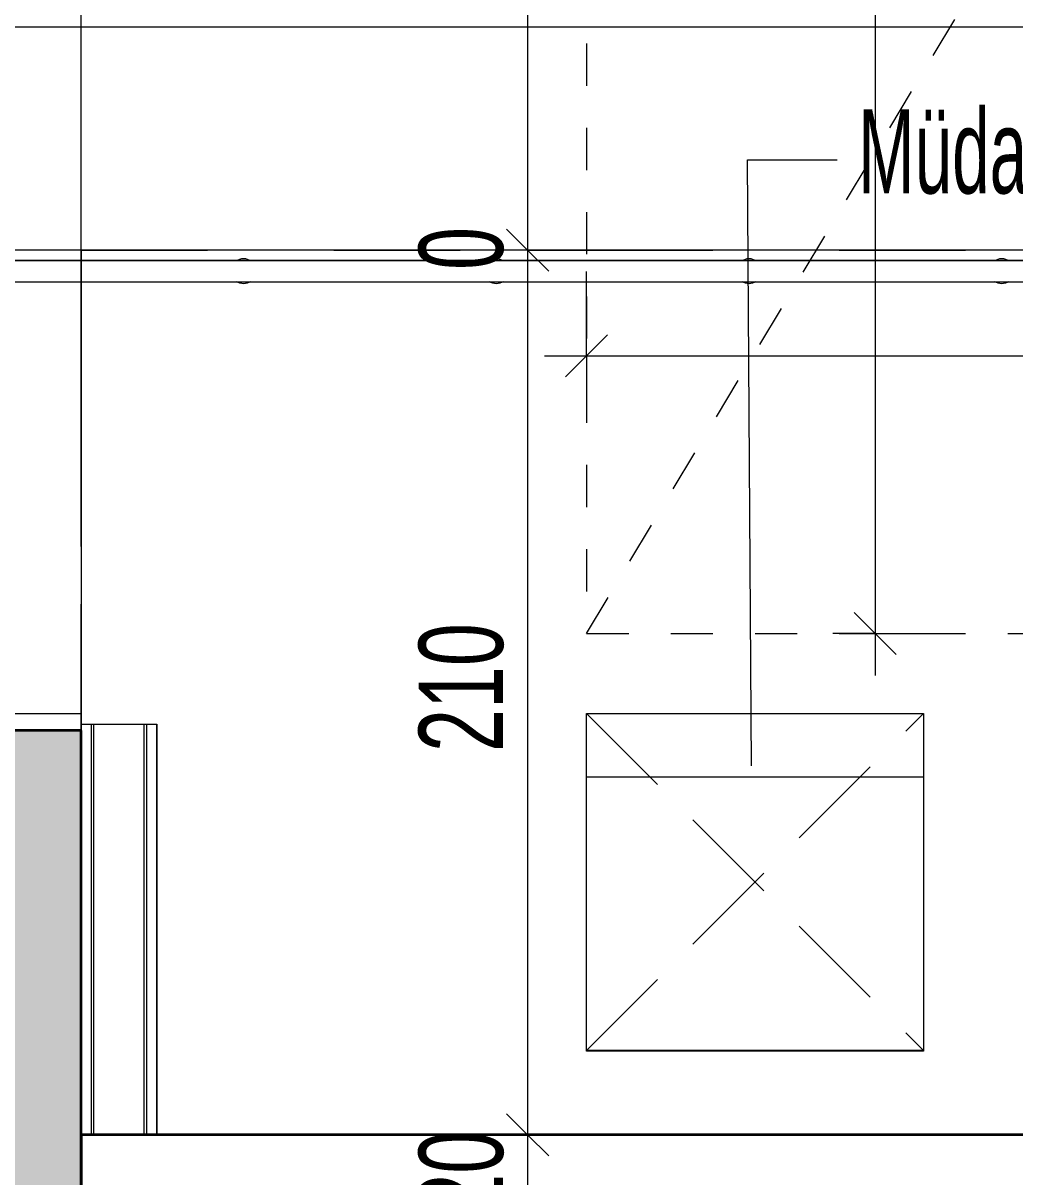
# Model space of a CAD drawing. Header units: metres. Extents: x 8 to 325, y -31 to 15.
# Drawn here: x 119.457 to 121.812, y -3.79 to -1.051 of the extents above; entities that cross this region are included whole.
import ezdxf

# ---------------------------------------------------------------- set-up
doc = ezdxf.new("R2010")
doc.units = ezdxf.units.M
for name, pattern in [('Dash', [0.6, 0.3, -0.3]), ('Dot 1_32_', [0.079375, 0, -0.079375]), ('Grid Line', [2.2225, 1.27, -0.3175, 0.3175, -0.3175]), ('Hidden 3_32_', [0.357187, 0.238125, -0.119063])]:
    doc.linetypes.add(name, pattern=pattern)
for name, color, linetype, lineweight in [('A-ALAN', 7, 'Continuous', 9), ('A-DETY', 7, 'Continuous', 9), ('A-DETY-AKS', 7, 'Continuous', 9), ('A-DETY-OLCU', 7, 'Continuous', 9), ('A-DETY-OLCU-100', 7, 'Continuous', 9), ('A-DETY-YAZI', 7, 'Continuous', 9), ('A-DOSM', 7, 'Continuous', 9), ('A-DUVR', 7, 'Continuous', 9), ('A-DUVR-TARM', 7, 'Continuous', 35), ('A-KORK', 7, 'Continuous', 9), ('A-MODL', 7, 'Continuous', 9), ('A-ÇZGI-ALAN', 7, 'Dash', 9)]:
    doc.layers.add(name, color=color, linetype=linetype, lineweight=lineweight)
doc.layers.add('A-ÇZGI', color=7, linetype='Continuous', lineweight=9, true_color=0x00a600)
doc.styles.add('Arial Narrow_1', font='ARIALN.TTF', dxfattribs={"width": 0.7, "height": 0.2})
doc.styles.add('Arial Narrow_5', font='ARIALN.TTF', dxfattribs={"width": 0.8, "height": 0.2})
doc.dimstyles.new('TKFN_ARDI_Ölçü_1_100__İç__3', dxfattribs={"dimscale": 0.3048, "dimtxt": 0.204686, "dimasz": 0.328084, "dimexe": 0.328084, "dimexo": 0.0625, "dimgap": 0, "dimtad": 1, "dimdec": 0, "dimlfac": 100, "dimdsep": 46, "dimtxsty": 'Arial Narrow_5', "dimblk1": 'OBLIQUE', "dimblk2": 'OBLIQUE', "dimsah": 1, "dimcen": 0.09, "dimdle": 0.328084, "dimadec": 8, "dimazin": 0, "dimtfac": 1, "dimtdec": 4, "dimtix": 1, "dimtmove": 0, "dimatfit": 3, "dimfxl": 0.656168, "dimfxlon": 1, "dimtvp": 1, "dimtolj": 1, "dimtzin": 0, "dimarcsym": 2})

# ---------------------------------------------------------------- blocks, each defined once
blk = doc.blocks.new('IC-TKN-M7-S23-000-10-A1-32-K-T-6C-200_rvt-1-_1_13_4_13_ PERON KATI _FFL_')
at = {"layer": 'A-DUVR-TARM', "lineweight": 9, "true_color": 0x787878}
h = blk.add_hatch(dxfattribs=at)
h.set_pattern_fill('FP_112', color=8, style=0, pattern_type=2)
h.set_pattern_definition([(45, (0, 0), (-0.08845199, 0.08845199), []), (45, (0.08846, 0), (-0.08845199, 0.08845199), [0.06255, -0.03127])])
h.paths.add_polyline_path([(-185.2, -22), (-185.2, -19.5302), (-186.5, -19.5302), (-186.5, -22), (-186.3437, -22)])
h.paths.add_polyline_path([(-186.5, -14.2698), (-185.2, -14.2698), (-185.2, -2.7302), (-186.5, -2.7302), (-186.5, -14.1083)])
h.paths.add_polyline_path([(-185.6726, 2.5302), (-185.2, 2.5302), (-185.2, 5), (-186.5, 5), (-186.5, 2.5302), (-186.2267, 2.5302)])
at = {"layer": 'A-DOSM'}
blk.add_line((-183.2, -3.49), (-184, -3.49), dxfattribs=at)
at = {"layer": 'A-DUVR', "lineweight": 35}
for p, q in [((-185.2, -2.7302), (-186.5, -2.7302)), ((-185.2, -14.2698), (-185.2, -2.7302))]:
    blk.add_line(p, q, dxfattribs=at)
blk = doc.blocks.new('D1030_70_Ray - Ray-3446562-_1_13_4_13_ PERON KATI _FFL_')
at = {"layer": 'A-ÇZGI', "color": 8, "true_color": 0x808080}
blk.add_line((14.4, -1.0611), (-195.3, -1.0611), dxfattribs=at)
blk = doc.blocks.new('D1030_70_Ray4 - Ray-3893526-_1_13_4_13_ PERON KATI _FFL_')
at = {"layer": 'A-ÇZGI', "color": 8, "true_color": 0x808080}
blk.add_line((-184, -2.84), (-183.2, -2.84), dxfattribs=at)
blk = doc.blocks.new('Railing - 50 x 12mm-V86-_1_13_4_13_ PERON KATI _FFL_')
at = {"layer": 'A-KORK'}
for start, end in [(146.9143, 180), (180, 213.0857), (360, 33.0857), (326.9143, 360)]:
    blk.add_arc((0, 0), 0.03, start, end, dxfattribs=at)
blk = doc.blocks.new('Railing - 50 x 12mm-V88-_1_13_4_13_ PERON KATI _FFL_')
at = {"layer": 'A-KORK'}
for start, end in [(146.9143, 180), (180, 213.0857), (360, 33.0857), (326.9143, 360)]:
    blk.add_arc((0, 0), 0.03, start, end, dxfattribs=at)
blk = doc.blocks.new('Railing - Railing-4164338-_1_13_4_13_ PERON KATI _FFL_')
at = {"extrusion": (0, 0, -1), "zscale": -1, "rotation": 270.0000000000022}
for name, p in [('Railing - 50 x 12mm-V86-_1_13_4_13_ PERON KATI _FFL_', (184.8143, -1.64)), ('Railing - 50 x 12mm-V86-_1_13_4_13_ PERON KATI _FFL_', (184.2143, -1.64)), ('Railing - 50 x 12mm-V86-_1_13_4_13_ PERON KATI _FFL_', (183.6143, -1.64)), ('Railing - 50 x 12mm-V88-_1_13_4_13_ PERON KATI _FFL_', (183.0143, -1.64))]:
    blk.add_blockref(name, p, dxfattribs=at)
blk = doc.blocks.new('Top Rail Type - Top Rail_Internal_-4164340-_1_13_4_13_ PERON KATI _FFL_')
at = {"layer": 'A-KORK'}
for p, q in [((-180.2, -1.615), (-186.9567, -1.615)), ((-186.9433, -1.665), (-180.2, -1.665))]:
    blk.add_line(p, q, dxfattribs=at)
blk = doc.blocks.new('Top Rail Type - Top Rail_Internal_-V89-_1_13_4_13_ PERON KATI _FFL_')
at = {"layer": 'A-KORK'}
for p, q in [((-186.9567, -1.615), (-180.2, -1.615)), ((-186.9433, -1.665), (-180.2, -1.665))]:
    blk.add_line(p, q, dxfattribs=at)
blk = doc.blocks.new('D2030_10_U Kanal Ekipmanı - U Kanal Ekipmanı-4362173-_1_13_4_13_ PERON KATI _FFL_')
at = {"layer": 'A-MODL', "color": 8, "true_color": 0x808080}
for p, q in [((-0.03, -0.975), (-0.03, 0)), ((-0.025, 0), (-0.025, -0.975)), ((-0.025, 0), (0, 0)), ((0, -0.975), (0, 0)), ((-0.18, -0.0152), (-0.18, 0)), ((-0.18, 0), (-0.155, 0)), ((-0.155, -0.975), (-0.155, 0)), ((-0.15, -0.975), (-0.15, 0))]:
    blk.add_line(p, q, dxfattribs=at)
blk = doc.blocks.new('Şaft Boşluğu Sembolü2 - Şaft Boşluğu Sembolü-4775168-_1_13_4_13_ PERON KATI _FFL_')
at = {"layer": 'A-DETY', "linetype": 'Dot 1_32_'}
for p, q in [((-0.6596, -0.5072), (2.3404, 4.4928)), ((-0.6596, 4.4928), (-0.6596, -0.5072)), ((-0.6596, -0.5072), (2.3404, -0.5072))]:
    blk.add_line(p, q, dxfattribs=at)
blk = doc.blocks.new('DIMBLOCK407-_1_13_4_13_ PERON KATI _FFL_')
at = {"layer": 'A-DETY-OLCU-100', "transparency": 16777216}
for p, q in [((120.6548, 0), (120.6048, 0.05)), ((120.6548, 0), (120.5548, 0)), ((120.6548, 0), (120.6548, -1.59)), ((120.6548, 0), (120.7048, -0.05)), ((120.6548, 0), (120.8548, 0)), ((120.6548, -1.59), (120.6048, -1.54)), ((120.6548, -1.59), (120.5548, -1.59)), ((120.6548, -1.59), (120.7048, -1.64)), ((120.6548, -1.59), (120.8548, -1.59))]:
    blk.add_line(p, q, dxfattribs=at)
at = {"layer": 'A-DETY-OLCU-100', "color": 0, "transparency": 16777216, "insert": (120.3963, -0.9363), "char_height": 0.2, "width": 0.339194, "attachment_point": 1, "rotation": 90, "line_spacing_factor": 0.974696, "style": 'Arial Narrow_5'}
blk.add_mtext('159', dxfattribs=at)
blk = doc.blocks.new('_Oblique')
at = {"color": 0, "linetype": 'ByBlock', "lineweight": -2}
blk.add_line((-0.5, -0.5), (0.5, 0.5), dxfattribs=at)
blk = doc.blocks.new('DIMBLOCK408-_1_13_4_13_ PERON KATI _FFL_')
at = {"layer": 'A-DETY-OLCU-100', "transparency": 16777216}
for q in [(120.6048, -1.54), (120.6048, -1.54), (120.5548, -1.59), (120.5548, -1.59), (120.6548, -1.59), (120.7048, -1.64), (120.8548, -1.59), (120.7048, -1.64), (120.8548, -1.59)]:
    blk.add_line((120.6548, -1.59), q, dxfattribs=at)
at = {"layer": 'A-DETY-OLCU-100', "color": 0, "transparency": 16777216, "insert": (120.3963, -1.6371), "char_height": 0.2, "width": 0.113065, "attachment_point": 1, "rotation": 90, "line_spacing_factor": 0.974696, "style": 'Arial Narrow_5'}
blk.add_mtext('\\fArial Narrow|b0|i0|c162|p34|;\\W.8;0', dxfattribs=at)
blk = doc.blocks.new('DIMBLOCK409-_1_13_4_13_ PERON KATI _FFL_')
at = {"layer": 'A-DETY-OLCU-100', "transparency": 16777216}
for p, q in [((120.6548, -1.59), (120.6048, -1.54)), ((120.6548, -1.59), (120.5548, -1.59)), ((120.6548, -1.59), (120.6548, -3.69)), ((120.6548, -1.59), (120.7048, -1.64)), ((120.6548, -1.59), (120.8548, -1.59)), ((120.6548, -3.69), (120.6048, -3.64)), ((120.6548, -3.69), (120.5548, -3.69)), ((120.6548, -3.69), (120.7048, -3.74)), ((120.6548, -3.69), (120.8548, -3.69))]:
    blk.add_line(p, q, dxfattribs=at)
at = {"layer": 'A-DETY-OLCU-100', "color": 0, "transparency": 16777216, "insert": (120.3963, -2.7813), "char_height": 0.2, "width": 0.339194, "attachment_point": 1, "rotation": 90, "line_spacing_factor": 0.974696, "style": 'Arial Narrow_5'}
blk.add_mtext('210', dxfattribs=at)
blk = doc.blocks.new('DIMBLOCK410-_1_13_4_13_ PERON KATI _FFL_')
at = {"layer": 'A-DETY-OLCU-100', "transparency": 16777216}
for p, q in [((120.6548, -3.69), (120.6048, -3.64)), ((120.6548, -3.69), (120.5548, -3.69)), ((120.6548, -3.69), (120.6548, -3.89)), ((120.6548, -3.69), (120.7048, -3.74)), ((120.6548, -3.69), (120.8548, -3.69)), ((120.6548, -3.89), (120.6048, -3.84)), ((120.6548, -3.89), (120.5548, -3.89)), ((120.6548, -3.89), (120.7048, -3.94)), ((120.6548, -3.89), (120.8548, -3.89))]:
    blk.add_line(p, q, dxfattribs=at)
at = {"layer": 'A-DETY-OLCU-100', "color": 0, "transparency": 16777216, "insert": (120.3963, -3.8842), "char_height": 0.2, "width": 0.22613, "attachment_point": 1, "rotation": 90, "line_spacing_factor": 0.974696, "style": 'Arial Narrow_5'}
blk.add_mtext('20', dxfattribs=at)
blk = doc.blocks.new('DIMBLOCK513-_1_13_4_13_ PERON KATI _FFL_')
at = {"layer": 'A-DETY-OLCU-100', "transparency": 16777216}
for p, q in [((121.4797, 2.6), (121.4797, -2.6)), ((121.4797, 2.5), (121.4297, 2.55)), ((121.4797, 2.5), (121.3797, 2.5)), ((121.4797, 2.5), (121.5297, 2.45)), ((121.4797, 2.5), (121.6797, 2.5)), ((121.4797, -2.5), (121.4297, -2.45)), ((121.4797, -2.5), (121.3797, -2.5)), ((121.4797, -2.5), (121.5297, -2.55)), ((121.4797, -2.5), (121.6797, -2.5))]:
    blk.add_line(p, q, dxfattribs=at)
at = {"layer": 'A-DETY-OLCU-100', "color": 0, "transparency": 16777216, "insert": (121.2212, -0.1413), "char_height": 0.2, "width": 0.339194, "attachment_point": 1, "rotation": 90, "line_spacing_factor": 0.974696, "style": 'Arial Narrow_5'}
blk.add_mtext('500', dxfattribs=at)
blk = doc.blocks.new('DIMBLOCK514-_1_13_4_13_ PERON KATI _FFL_')
at = {"layer": 'A-DETY-OLCU-100', "transparency": 16777216}
for p, q in [((120.7947, -1.8412), (120.7947, -1.6412)), ((123.7947, -1.8412), (123.7947, -1.6412)), ((120.7947, -1.8412), (120.8447, -1.7912)), ((123.7947, -1.8412), (123.8447, -1.7912)), ((120.6947, -1.8412), (123.8947, -1.8412)), ((120.7947, -1.8412), (120.7447, -1.8912)), ((120.7947, -1.8412), (120.7947, -1.9412)), ((123.7947, -1.8412), (123.7447, -1.8912)), ((123.7947, -1.8412), (123.7947, -1.9412))]:
    blk.add_line(p, q, dxfattribs=at)
at = {"layer": 'A-DETY-OLCU-100', "color": 0, "transparency": 16777216, "insert": (122.1533, -1.5827), "char_height": 0.2, "width": 0.339194, "attachment_point": 1, "line_spacing_factor": 0.974696, "style": 'Arial Narrow_5'}
blk.add_mtext('300', dxfattribs=at)
blk = doc.blocks.new('DIMBLOCK521-_1_13_4_13_ PERON KATI _FFL_')
at = {"layer": 'A-DETY-OLCU-100', "transparency": 16777216}
for p, q in [((120.6548, 0.1), (120.6548, -1.69)), ((120.6548, 0), (120.6048, 0.05)), ((120.6548, 0), (120.5548, 0)), ((120.6548, 0), (120.7048, -0.05)), ((120.6548, 0), (120.8548, 0)), ((120.6548, -1.59), (120.6048, -1.54)), ((120.6548, -1.59), (120.5548, -1.59)), ((120.6548, -1.59), (120.7048, -1.64)), ((120.6548, -1.59), (120.8548, -1.59))]:
    blk.add_line(p, q, dxfattribs=at)
at = {"layer": 'A-DETY-OLCU-100', "color": 0, "transparency": 16777216, "insert": (120.3963, -0.9363), "char_height": 0.2, "width": 0.339194, "attachment_point": 1, "rotation": 90, "line_spacing_factor": 0.974696, "style": 'Arial Narrow_5'}
blk.add_mtext('159', dxfattribs=at)

msp = doc.modelspace()

# ---------------------------------------------------------------- linework, layer by layer
at = {"layer": 'A-ALAN', "color": 8, "true_color": 0x808080, "flags": 128}
msp.add_lwpolyline([(124.5947, -1.795), (124.5947, -1.59), (119.5947, -1.59), (119.5947, -2.7582), (119.5947, -3.69), (124.5947, -3.69)], close=True, dxfattribs=at)
at = {"layer": 'A-DETY-AKS', "linetype": 'Grid Line'}
msp.add_line((119.5947, -28.9632), (119.5947, 13.6518), dxfattribs=at)
at = {"layer": 'A-DETY-YAZI'}
for p, q in [((121.1764, -1.3757), (121.3898, -1.3757)), ((121.1864, -2.8144), (121.1764, -1.3757))]:
    msp.add_line(p, q, dxfattribs=at)
at = {"layer": 'A-DOSM'}
for p, q in [((124.5947, -1.59), (117.8447, -1.59)), ((118.2947, -2.69), (119.5947, -2.69)), ((119.5947, -2.69), (119.5947, -2.715)), ((120.7947, -3.4913), (120.7947, -2.69)), ((120.7947, -2.69), (121.5947, -2.69)), ((121.5947, -2.69), (121.5947, -3.4913)), ((119.5947, -2.715), (119.7747, -2.715)), ((119.7747, -2.715), (119.7747, -3.69)), ((121.5947, -3.4913), (120.7947, -3.4913))]:
    msp.add_line(p, q, dxfattribs=at)
at = {"layer": 'A-DUVR', "lineweight": 35}
for p, q in [((124.5947, -3.69), (119.5947, -3.69)), ((119.5947, -3.69), (119.5947, -3.89))]:
    msp.add_line(p, q, dxfattribs=at)
at = {"layer": 'A-ÇZGI', "color": 7, "linetype": 'Hidden 3_32_'}
for p, q in [((120.7947, -2.69), (121.5947, -2.69)), ((120.7947, -3.49), (120.7947, -2.69)), ((120.7947, -3.49), (121.5947, -2.69)), ((120.7947, -2.69), (121.5947, -3.49)), ((121.5947, -2.69), (121.5947, -3.49)), ((121.5947, -3.49), (120.7947, -3.49))]:
    msp.add_line(p, q, dxfattribs=at)
at = {"layer": 'A-ÇZGI-ALAN'}
for p, q in [((119.5947, -1.615), (119.5947, -1.59)), ((119.5947, -1.59), (124.5947, -1.59)), ((119.5947, -2.7302), (119.5947, -1.665))]:
    msp.add_line(p, q, dxfattribs=at)

# ---------------------------------------------------------------- block references
at = {"lineweight": 5}
msp.add_blockref('IC-TKN-M7-S23-000-10-A1-32-K-T-6C-200_rvt-1-_1_13_4_13_ PERON KATI _FFL_', (304.7947, 0), dxfattribs=at)
at = {"layer": 'A-DETY'}
msp.add_blockref('Şaft Boşluğu Sembolü2 - Şaft Boşluğu Sembolü-4775168-_1_13_4_13_ PERON KATI _FFL_', (121.4543, -1.9928), dxfattribs=at)
at = {"layer": 'A-KORK'}
for name in ['Railing - Railing-4164338-_1_13_4_13_ PERON KATI _FFL_', 'Top Rail Type - Top Rail_Internal_-4164340-_1_13_4_13_ PERON KATI _FFL_', 'Top Rail Type - Top Rail_Internal_-V89-_1_13_4_13_ PERON KATI _FFL_']:
    msp.add_blockref(name, (304.7947, 0), dxfattribs=at)
at = {"layer": 'A-MODL', "color": 8, "true_color": 0x808080}
msp.add_blockref('D2030_10_U Kanal Ekipmanı - U Kanal Ekipmanı-4362173-_1_13_4_13_ PERON KATI _FFL_', (119.7747, -2.715), dxfattribs=at)
at = {"layer": 'A-ÇZGI', "color": 8, "true_color": 0x808080}
for name in ['D1030_70_Ray - Ray-3446562-_1_13_4_13_ PERON KATI _FFL_', 'D1030_70_Ray4 - Ray-3893526-_1_13_4_13_ PERON KATI _FFL_']:
    msp.add_blockref(name, (304.7947, 0), dxfattribs=at)

# ---------------------------------------------------------------- texts
at = {"layer": 'A-DETY-YAZI', "insert": (121.4398, -1.2555), "char_height": 0.2, "width": 1.318555, "attachment_point": 1, "line_spacing_factor": 0.949189, "style": 'Arial Narrow_1'}
msp.add_mtext('\\pt0.14,0.28,0.42,0.56,0.7,0.84,0.98,1.12,1.26,1.4,1.54,1.68,1.82,1.96,2.1,2.24,2.38,2.52,2.66,2.8,2.94,3.08,3.22,3.36,3.5,3.64,3.78,3.92,4.06,4.2,4.34,4.48;Müdahale Kapağı', dxfattribs=at)

# ---------------------------------------------------------------- dimensions: what is measured, and where the dimension line sits
at = {"layer": 'A-DETY-OLCU'}
for base, p1, p2, override, picture, middle in [((121.4797, -2.5), (121.6797, 2.5), (121.6797, -2.5), {"dimpost": '<>', "dimfxl": 5}, 'DIMBLOCK513-_1_13_4_13_ PERON KATI _FFL_', (121.3775, 0)), ((120.6548, -1.59), (120.8548, 0), (120.8548, -1.59), {"dimpost": '<>', "dimfxl": 1.59}, 'DIMBLOCK521-_1_13_4_13_ PERON KATI _FFL_', (120.5527, -0.795)), ((120.6548, -1.59), (120.8548, 0), (120.8548, -1.59), {"dimpost": '<>', "dimfxl": 1.59}, 'DIMBLOCK407-_1_13_4_13_ PERON KATI _FFL_', (120.5527, -0.795)), ((120.6548, -3.69), (120.8548, -1.59), (120.8548, -3.69), {"dimpost": '<>', "dimfxl": 2.1}, 'DIMBLOCK409-_1_13_4_13_ PERON KATI _FFL_', (120.5527, -2.64)), ((120.6548, -3.89), (120.8548, -3.69), (120.8548, -3.89), {"dimpost": '<>', "dimfxl": 0.2}, 'DIMBLOCK410-_1_13_4_13_ PERON KATI _FFL_', (120.5527, -3.79))]:
    dim = msp.add_linear_dim(base=base, p1=p1, p2=p2, angle=90, dimstyle='TKFN_ARDI_Ölçü_1_100__İç__3', override=override, dxfattribs=at)
    dim.commit()
    dim.dimension.update_dxf_attribs({"geometry": picture, "text_midpoint": middle})
for base, p1, p2, override, picture, middle in [((120.8548008524, -1.59), (120.8548008524, -1.59), (120.8548008524, -1.59), {"dimpost": '<>', "dimfxl": 4.84812e-12}, 'DIMBLOCK408-_1_13_4_13_ PERON KATI _FFL_', (120.8548008524, -1.4878854019)), ((123.7947, -1.8412), (120.7947, -1.6412), (123.7947, -1.6412), {"dimpost": '<>', "dimfxl": 3}, 'DIMBLOCK514-_1_13_4_13_ PERON KATI _FFL_', (122.2947, -1.7391))]:
    dim = msp.add_linear_dim(base=base, p1=p1, p2=p2, dimstyle='TKFN_ARDI_Ölçü_1_100__İç__3', override=override, dxfattribs=at)
    dim.commit()
    dim.dimension.update_dxf_attribs({"geometry": picture, "text_midpoint": middle})

doc.saveas('drawing.dxf')
